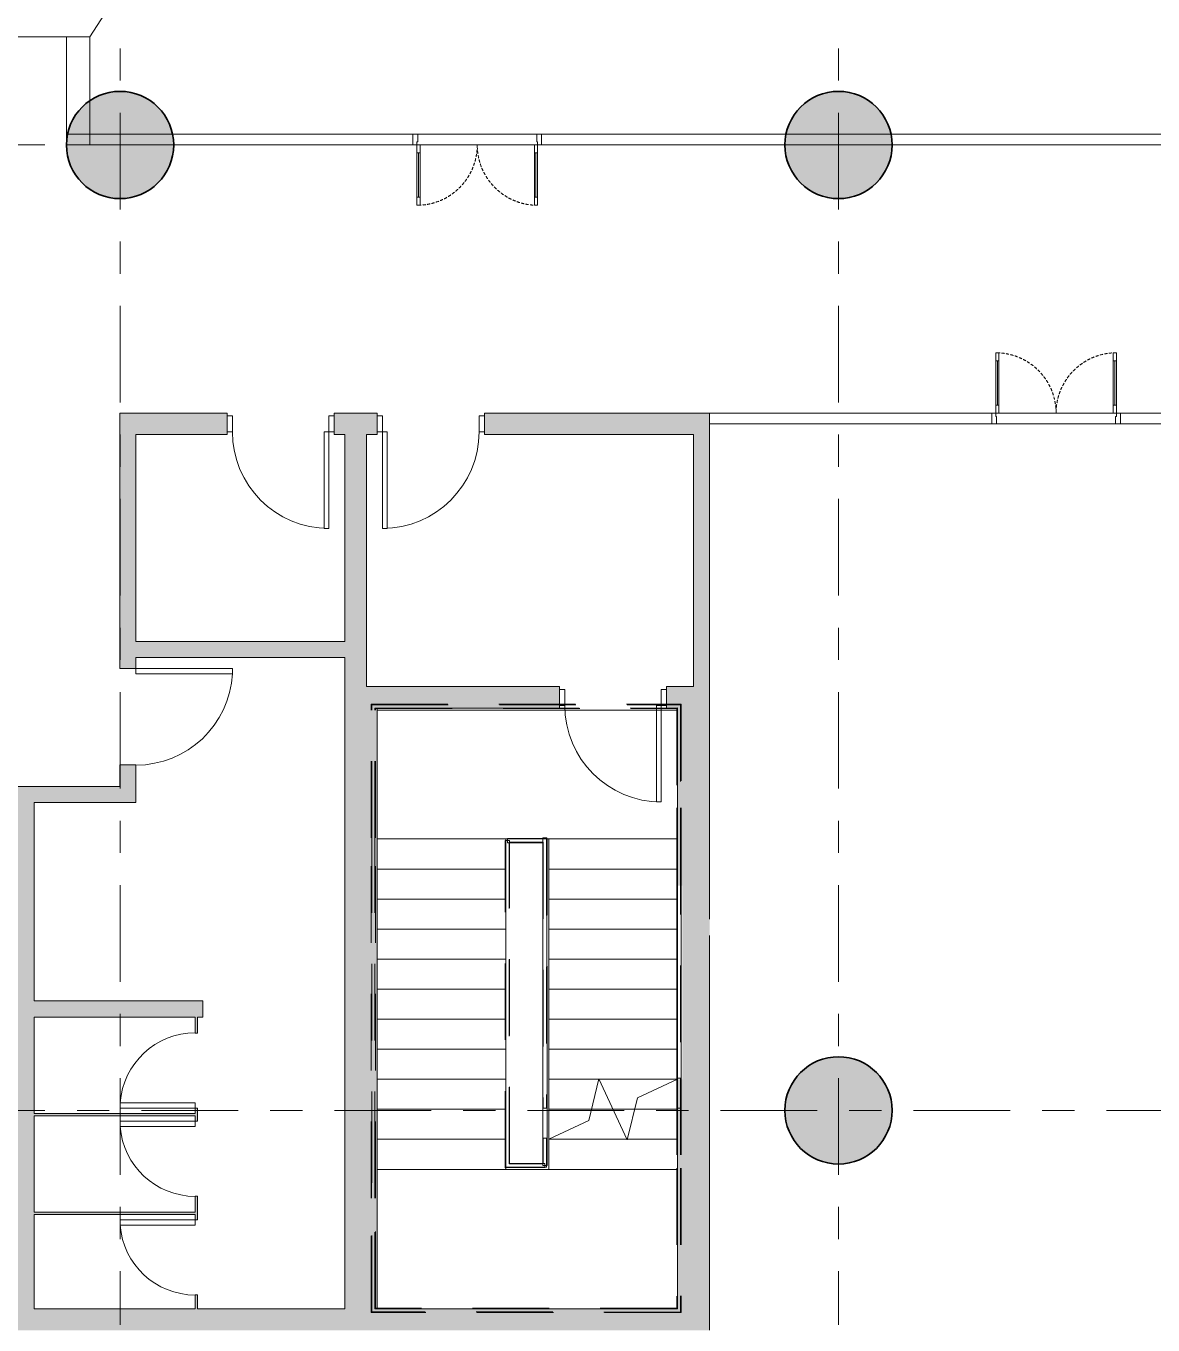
# Model space of a CAD drawing. Header units: millimetres. Extents: x 90964 to 877642, y 656808 to 1438307.
# Drawn here: x 379211 to 389721, y 817343 to 829453 of the extents above; entities that cross this region are included whole.
import ezdxf

# ---------------------------------------------------------------- set-up
doc = ezdxf.new("R2010")
doc.units = ezdxf.units.MM
doc.header["$LTSCALE"] = 300
for name, pattern in [('CENTER', [3, 1.5, -0.5, 0.5, -0.5]), ('HIDDEN2', [0.1875, 0.125, -0.0625]), ('Overhead', [3.96875, 2.38125, -1.5875])]:
    doc.linetypes.add(name, pattern=pattern)
for name, color, linetype, lineweight in [('A-COT VACH', 2, 'Continuous', 35), ('A-CUA', 25, 'Continuous', 5), ('A-DOOR', 31, 'Continuous', 9), ('A-DOOR-FRAM', 31, 'Continuous', 9), ('A-FLOR-HRAL', 11, 'Continuous', 9), ('A-FLOR-HRAL-MBND', 5, 'Overhead', 9), ('A-HATCH', 251, 'Continuous', 5), ('A-TRUC', 250, 'CENTER', 5), ('A-WALL', 113, 'Continuous', 9), ('A-WALL-PATT', 111, 'Continuous', 9), ('S-STRS', 31, 'Continuous', 9), ('S-STRS-MBND', 31, 'Overhead', 9)]:
    doc.layers.add(name, color=color, linetype=linetype, lineweight=lineweight)

# ---------------------------------------------------------------- blocks, each defined once
blk = doc.blocks.new('Railing - Railing-1480362-Option 5 Floor Plans')
at = {"layer": 'A-FLOR-HRAL-MBND'}
for p, q in [((-106422, -29073), (-106305, -28713)), ((-106384, -29054), (-106285, -28751)), ((-106305, -28713), (-103395, -29659)), ((-106285, -28751), (-103433, -29678)), ((-106156, -29128), (-106384, -29054)), ((-106165, -29157), (-106422, -29073)), ((-105899, -29243), (-105890, -29215)), ((-103513, -30019), (-105899, -29243)), ((-103532, -29982), (-105890, -29215)), ((-103395, -29659), (-103513, -30019)), ((-103433, -29678), (-103532, -29982))]:
    blk.add_line(p, q, dxfattribs=at)
blk = doc.blocks.new('Railing - Railing-1480373-Option 5 Floor Plans')
at = {"layer": 'A-FLOR-HRAL-MBND'}
for p, q in [((-108093, -29845), (-107202, -27106)), ((-107202, -27106), (-106194, -27433)), ((-108055, -29826), (-107183, -27143)), ((-107183, -27143), (-106203, -27462)), ((-106203, -27462), (-105937, -27549)), ((-106194, -27433), (-105928, -27520)), ((-105937, -27549), (-103008, -28501)), ((-105928, -27520), (-102999, -28473)), ((-103008, -28501), (-101857, -28875)), ((-102999, -28473), (-101819, -28856)), ((-101857, -28875), (-102729, -31558)), ((-101819, -28856), (-102710, -31596)), ((-106819, -30260), (-108093, -29845)), ((-106809, -30231), (-108055, -29826)), ((-106020, -30519), (-106819, -30260)), ((-106011, -30491), (-106809, -30231)), ((-106286, -30433), (-106277, -30404)), ((-103890, -31212), (-106286, -30433)), ((-103880, -31184), (-106277, -30404)), ((-103623, -31299), (-103890, -31212)), ((-103614, -31270), (-103880, -31184)), ((-102710, -31596), (-103623, -31299)), ((-102729, -31558), (-103614, -31270))]:
    blk.add_line(p, q, dxfattribs=at)
blk = doc.blocks.new('Top Rail Type - Top Rail_Internal_-V16-Option 5 Floor Plans')
at = {"layer": 'A-FLOR-HRAL', "linetype": 'Overhead'}
for p, q in [((-106422, -29058), (-106308, -28706)), ((-106384, -29070), (-106282, -28757)), ((-106308, -28706), (-103408, -29649)), ((-106282, -28757), (-103420, -29687)), ((-106422, -29058), (-106384, -29070)), ((-106409, -29083), (-106397, -29045)), ((-106154, -29124), (-106397, -29045)), ((-106167, -29162), (-106409, -29083)), ((-105901, -29248), (-105888, -29210)), ((-103509, -30026), (-105901, -29248)), ((-103535, -29975), (-105888, -29210)), ((-103433, -29662), (-103535, -29975)), ((-103395, -29675), (-103433, -29662)), ((-103408, -29649), (-103420, -29687)), ((-103395, -29675), (-103509, -30026))]:
    blk.add_line(p, q, dxfattribs=at)
at = {"layer": 'A-FLOR-HRAL'}
for p, q in [((-106154, -29124), (-106167, -29162)), ((-103504, -30027), (-106167, -29162)), ((-103492, -29989), (-106154, -29124)), ((-103504, -30027), (-103492, -29989))]:
    blk.add_line(p, q, dxfattribs=at)
blk = doc.blocks.new('Top Rail Type - Top Rail_Internal_-V17-Option 5 Floor Plans')
at = {"layer": 'A-FLOR-HRAL', "linetype": 'Overhead'}
for p, q in [((-108100, -29848), (-107206, -27099)), ((-107206, -27099), (-106192, -27429)), ((-108049, -29823), (-107180, -27150)), ((-107180, -27150), (-106205, -27467)), ((-106205, -27467), (-103010, -28506)), ((-106192, -27429), (-102997, -28468)), ((-103010, -28506), (-101863, -28879)), ((-102997, -28468), (-101813, -28853)), ((-101863, -28879), (-102732, -31552)), ((-101813, -28853), (-102707, -31602)), ((-106820, -30264), (-108100, -29848)), ((-106808, -30226), (-108049, -29823)), ((-106022, -30524), (-106820, -30264)), ((-106009, -30486), (-106808, -30226)), ((-106288, -30438), (-106275, -30400)), ((-103625, -31303), (-106288, -30438)), ((-103612, -31265), (-106275, -30400)), ((-102707, -31602), (-103625, -31303)), ((-102732, -31552), (-103612, -31265))]:
    blk.add_line(p, q, dxfattribs=at)
at = {"layer": 'A-FLOR-HRAL'}
for p, q in [((-106009, -30486), (-106022, -30524)), ((-104291, -31045), (-106009, -30486)), ((-104304, -31083), (-106022, -30524))]:
    blk.add_line(p, q, dxfattribs=at)
blk = doc.blocks.new('M_Single-Flush - 900 X 2100-697387-Option 5 Floor Plans')
at = {"layer": 'A-DOOR'}
for p, q in [((400, -75), (400, -975)), ((450, -75), (400, -75)), ((450, -75), (450, -975)), ((450, -975), (400, -975))]:
    blk.add_line(p, q, dxfattribs=at)
blk.add_arc((450, -75), 902, 180, 266.8212, dxfattribs=at)
blk = doc.blocks.new('M_Single-Flush - 700 X 2100-697495-Option 5 Floor Plans')
at = {"layer": 'A-DOOR'}
for p, q in [((300, -10), (300, -710)), ((350, -10), (300, -10)), ((350, -10), (350, -710)), ((350, -710), (300, -710))]:
    blk.add_line(p, q, dxfattribs=at)
blk.add_arc((350, -10), 702, 180, 265.9138, dxfattribs=at)
blk = doc.blocks.new('M_Single-Flush - 700 X 2100-697474-Option 5 Floor Plans')
at = {"layer": 'A-DOOR'}
for p, q in [((300, 10), (300, 710)), ((350, 710), (300, 710)), ((350, 10), (350, 710)), ((350, 10), (300, 10))]:
    blk.add_line(p, q, dxfattribs=at)
blk.add_arc((350, 10), 702, 94.0862, 180, dxfattribs=at)
blk = doc.blocks.new('M_Door-Passage-Single-Flush - M_Door-Passage-Single-Flush-718217-Option 5 Floor Plans')
at = {"layer": 'A-DOOR'}
for p, q in [((450, 981.35), (405, 981.35)), ((405, 981.35), (405, 81.35)), ((450, 81.35), (450, 981.35)), ((405, 81.35), (450, 81.35))]:
    blk.add_line(p, q, dxfattribs=at)
blk.add_arc((450, 81.35), 900, 90, 180, dxfattribs=at)
at = {"layer": 'A-DOOR-FRAM'}
for p, q in [((-450, 81.35), (-500, 81.35)), ((-500, 81.35), (-500, -68.65)), ((-450, -68.65), (-450, 81.35)), ((450, 81.35), (450, -68.65)), ((500, 81.35), (450, 81.35)), ((500, -68.65), (500, 81.35)), ((-500, -68.65), (-450, -68.65)), ((450, -68.65), (500, -68.65))]:
    blk.add_line(p, q, dxfattribs=at)
blk = doc.blocks.new('M_Door-Passage-Single-Flush - M_Door-Passage-Single-Flush-756115-Option 5 Floor Plans')
at = {"layer": 'A-DOOR'}
for p, q in [((405, -81.35), (450, -81.35)), ((405, -981.35), (405, -81.35)), ((450, -81.35), (450, -981.35)), ((450, -981.35), (405, -981.35))]:
    blk.add_line(p, q, dxfattribs=at)
blk.add_arc((450, -81.35), 900, 180, 270, dxfattribs=at)
at = {"layer": 'A-DOOR-FRAM'}
for p, q in [((-500, 68.65), (-450, 68.65)), ((-500, -81.35), (-500, 68.65)), ((-450, 68.65), (-450, -81.35)), ((450, 68.65), (500, 68.65)), ((450, -81.35), (450, 68.65)), ((500, 68.65), (500, -81.35)), ((-450, -81.35), (-500, -81.35)), ((500, -81.35), (450, -81.35))]:
    blk.add_line(p, q, dxfattribs=at)
blk = doc.blocks.new('luoicotthapdoi')
at = {"layer": 'A-HATCH'}
h = blk.add_hatch(color=256, dxfattribs=at)
h.dxf.hatch_style = 1
edge = h.paths.add_edge_path()
edge.add_arc((386788, 970252), 500, 0, 360)
edge = h.paths.add_edge_path()
edge.add_arc((393088, 977636), 500, 0, 360)
edge = h.paths.add_edge_path()
edge.add_arc((399388, 970252), 500, 0, 360)
edge = h.paths.add_edge_path()
edge.add_arc((399388, 961252), 500, 0, 360)
edge = h.paths.add_edge_path()
edge.add_arc((399388, 952252), 500, 0, 360)
edge = h.paths.add_edge_path()
edge.add_arc((386788, 952252), 500, 0, 360)
edge = h.paths.add_edge_path()
edge.add_arc((386788, 961252), 500, 0, 360)
edge = h.paths.add_edge_path()
edge.add_arc((380088, 961252), 500, 0, 360)
edge = h.paths.add_edge_path()
edge.add_arc((367488, 961252), 500, 0, 360)
edge = h.paths.add_edge_path()
edge.add_arc((360788, 961252), 500, 0, 360)
edge = h.paths.add_edge_path()
edge.add_arc((360788, 952252), 500, 0, 360)
edge = h.paths.add_edge_path()
edge.add_arc((348188, 952252), 500, 0, 360)
edge = h.paths.add_edge_path()
edge.add_arc((348188, 961252), 500, 0, 360)
edge = h.paths.add_edge_path()
edge.add_arc((348188, 970252), 500, 0, 360)
edge = h.paths.add_edge_path()
edge.add_arc((354488, 977636), 500, 0, 360)
edge = h.paths.add_edge_path()
edge.add_arc((360788, 970252), 500, 0, 360)
at = {"layer": 'A-COT VACH'}
for centre in [(380088, 961252), (386788, 961252), (386788, 952252)]:
    blk.add_circle(centre, 500, dxfattribs=at)
at = {"layer": 'A-TRUC', "ltscale": 2}
for p, q in [((380088, 981352), (380088, 950252)), ((386788, 981352), (386788, 950252)), ((333488, 961252), (414088, 961252)), ((333488, 952252), (414088, 952252))]:
    blk.add_line(p, q, dxfattribs=at)
blk = doc.blocks.new('*U141')
for p, q in [((-1510, 650), (-1550, 650)), ((-1530, 100), (-1530, 650)), ((-90, 650), (-50, 650)), ((-70, 100), (-70, 650)), ((-1510, 100), (-1550, 100)), ((-90, 100), (-50, 100))]:
    blk.add_line(p, q)
for points in [[(-1550, 0), (-1510, 0), (-1510, 750), (-1550, 750)], [(-50, 0), (-90, 0), (-90, 750), (-50, 750)], [(0, -133), (-60, -133), (-60, -40), (-50, -40), (-50, 0), (0, 0)], [(-1600, -133), (-1540, -133), (-1540, -40), (-1550, -40), (-1550, 0), (-1600, 0)]]:
    blk.add_lwpolyline(points, close=True)
at = {"linetype": 'HIDDEN2'}
for centre, start, end in [((-1550, 0), 0, 90), ((-50, 0), 90, 180)]:
    blk.add_arc(centre, 750, start, end, dxfattribs=at)

msp = doc.modelspace()

# ---------------------------------------------------------------- hatches: boundary and pattern name
at = {"layer": 'A-WALL-PATT'}
h = msp.add_hatch(color=256, dxfattribs=at)
h.paths.add_polyline_path([(380235.6, 822564.4), (380085.6, 822564.4), (380085.6, 822364.4), (380235.6, 822364.4)], flags=0)
h.paths.add_polyline_path([(380235.6, 825844), (380085.6, 825844), (380085.6, 823464.4), (380235.6, 823464.4), (380235.6, 825644)], flags=0)
h = msp.add_hatch(color=256, dxfattribs=at)
h.paths.add_polyline_path([(385585.6, 825644), (385585.6, 825844), (383485.6, 825844), (383485.6, 825644), (385435.6, 825644)], flags=0)
h.paths.add_polyline_path([(382485.6, 825644), (382485.6, 825844), (382085.6, 825844), (382085.6, 825644), (382385.6, 825644)], flags=0)
h.paths.add_polyline_path([(381085.6, 825669), (381085.6, 825844), (380235.6, 825844), (380235.6, 825644), (381085.6, 825644)], flags=0)
for points in [[(382385.6, 823194.1), (382385.6, 825644), (382185.6, 825644), (382185.6, 823194.1)], [(385585.6, 825644), (385435.6, 825644), (385435.6, 823194.1), (385585.6, 823194.1), (385585.6, 824219.5)], [(382185.6, 823714.4), (380235.6, 823714.4), (380235.6, 823564.4), (382185.6, 823564.4)], [(382485.6, 817494.1), (382485.6, 823194.1), (382185.6, 823194.1), (382185.6, 817494.1)], [(380235.6, 822214.4), (380235.6, 822364.4), (378635.6, 822364.4), (378635.6, 822214.4), (379285.6, 822214.4)], [(379285.6, 817494.1), (379285.6, 822214.4), (379135.6, 822214.4), (379135.6, 817494.1)], [(380860.6, 820214.4), (380860.6, 820364.4), (379285.6, 820364.4), (379285.6, 820214.4), (380809.4, 820214.4)], [(380789.4, 819314.4), (379285.6, 819314.4), (379285.6, 819294.4), (380789.4, 819294.4)], [(383455.7, 817494.1), (376385.6, 817494.1), (376385.6, 817294.1), (383455.7, 817294.1)], [(385285.6, 817294.1), (385285.6, 817494.1), (383455.7, 817494.1), (383455.7, 817294.1)]]:
    msp.add_hatch(color=256, dxfattribs=at).paths.add_polyline_path(points, flags=0)
h = msp.add_hatch(color=256, dxfattribs=at)
h.paths.add_polyline_path([(385435.6, 823294.1), (385185.6, 823294.1), (385185.6, 823094.1), (385285.6, 823094.1), (385285.6, 823194.1), (385435.6, 823194.1)], flags=0)
h.paths.add_polyline_path([(384185.6, 823119.1), (384185.6, 823294.1), (382385.6, 823294.1), (382385.6, 823194.1), (382485.6, 823194.1), (382485.6, 823094.1), (384185.6, 823094.1)], flags=0)
h = msp.add_hatch(color=256, dxfattribs=at)
h.paths.add_polyline_path([(385585.6, 819435.8), (385585.6, 823194.1), (385285.6, 823194.1), (385285.6, 817294.1), (385585.6, 817294.1)], flags=0)
h.paths.add_polyline_path([(385331, 820631.7), (385331, 819633.9), (385291, 819633.9), (385291, 821439.3), (385331, 821439.3), (385331, 821229.7)], flags=0)
h = msp.add_hatch(color=256, dxfattribs=at)
h.paths.add_polyline_path([(380809.4, 817624.4), (380789.4, 817624.4), (380789.4, 817494.1), (380809.4, 817494.1)], flags=0)
h.paths.add_polyline_path([(380809.4, 818324.4), (380809.4, 818544.4), (380789.4, 818544.4), (380789.4, 818324.4)], flags=0)
h.paths.add_polyline_path([(380809.4, 820064.4), (380809.4, 820214.4), (380789.4, 820214.4), (380789.4, 820064.4)], flags=0)
h.paths.add_polyline_path([(380809.4, 819364.4), (380789.4, 819364.4), (380789.4, 819244.4), (380809.4, 819244.4)], flags=0)
h = msp.add_hatch(color=256, dxfattribs=at)
h.paths.add_polyline_path([(380789.4, 818394.4), (379285.6, 818394.4), (379285.6, 818374.4), (380789.4, 818374.4)], flags=0)
h.paths.add_polyline_path([(379135.6, 818374.4), (379135.6, 818394.4), (377590.2, 818394.4), (377590.2, 818374.4)], flags=0)

# ---------------------------------------------------------------- linework, layer by layer
at = {"layer": 'A-WALL', "lineweight": 18}
for p, q in [((379807.7, 829353), (389225.6, 844066.4)), ((367767.6, 829353), (379807.7, 829353)), ((380085.6, 825844), (380085.6, 823464.4)), ((381085.6, 825844), (380085.6, 825844)), ((381085.6, 825819), (381085.6, 825844)), ((382485.6, 825844), (382085.6, 825844)), ((382085.6, 825844), (382085.6, 825819)), ((382485.6, 825819), (382485.6, 825844)), ((385585.6, 825844), (383485.6, 825844)), ((383485.6, 825844), (383485.6, 825819)), ((385585.6, 823194.1), (385585.6, 825844)), ((381085.6, 825644), (381085.6, 825669)), ((382085.6, 825669), (382085.6, 825644)), ((382485.6, 825644), (382485.6, 825669)), ((383485.6, 825669), (383485.6, 825644)), ((380235.6, 823714.4), (380235.6, 825644)), ((380235.6, 825644), (381085.6, 825644)), ((382085.6, 825644), (382185.6, 825644)), ((382185.6, 825644), (382185.6, 823714.4)), ((382385.6, 825644), (382485.6, 825644)), ((382385.6, 823294.1), (382385.6, 825644)), ((383485.6, 825644), (385435.6, 825644)), ((385435.6, 825644), (385435.6, 823294.1)), ((382185.6, 823714.4), (380235.6, 823714.4)), ((380235.6, 823464.4), (380235.6, 823564.4)), ((380235.6, 823564.4), (382185.6, 823564.4)), ((382185.6, 823564.4), (382185.6, 823194.1)), ((380085.6, 823464.4), (380235.6, 823464.4)), ((384185.6, 823294.1), (382385.6, 823294.1)), ((384185.6, 823269.1), (384185.6, 823294.1)), ((385435.6, 823294.1), (385185.6, 823294.1)), ((385185.6, 823294.1), (385185.6, 823269.1)), ((382185.6, 823194.1), (382185.6, 817494.1)), ((384185.6, 823094.1), (384185.6, 823119.1)), ((385185.6, 823119.1), (385185.6, 823094.1)), ((385585.6, 821125.3), (385585.6, 823194.1)), ((382485.6, 817494.1), (382485.6, 823094.1)), ((382485.6, 823094.1), (384185.6, 823094.1)), ((385185.6, 823094.1), (385285.6, 823094.1)), ((385285.6, 823094.1), (385285.6, 817494.1)), ((380235.6, 822564.4), (380085.6, 822564.4)), ((380085.6, 822564.4), (380085.6, 822364.4)), ((380235.6, 822214.4), (380235.6, 822564.4)), ((380085.6, 822364.4), (378635.6, 822364.4)), ((379285.6, 822214.4), (380235.6, 822214.4)), ((379285.6, 820364.4), (379285.6, 822214.4)), ((385585.6, 817294.1), (385585.6, 820974.3)), ((380860.6, 820364.4), (379285.6, 820364.4)), ((380860.6, 820214.4), (380860.6, 820364.4)), ((379285.6, 819314.4), (379285.6, 820214.4)), ((379285.6, 820214.4), (380789.4, 820214.4)), ((380789.4, 820214.4), (380789.4, 820064.4)), ((380809.4, 820214.4), (380860.6, 820214.4)), ((380809.4, 820064.4), (380809.4, 820214.4)), ((380789.4, 820064.4), (380809.4, 820064.4)), ((380789.4, 819364.4), (380789.4, 819314.4)), ((380809.4, 819364.4), (380789.4, 819364.4)), ((380809.4, 819244.4), (380809.4, 819364.4)), ((380789.4, 819314.4), (379285.6, 819314.4)), ((379285.6, 818394.4), (379285.6, 819294.4)), ((379285.6, 819294.4), (380789.4, 819294.4)), ((380789.4, 819294.4), (380789.4, 819244.4)), ((380789.4, 819244.4), (380809.4, 819244.4)), ((380789.4, 818544.4), (380789.4, 818394.4)), ((380809.4, 818544.4), (380789.4, 818544.4)), ((380809.4, 818324.4), (380809.4, 818544.4)), ((380789.4, 818394.4), (379285.6, 818394.4)), ((379285.6, 817494.1), (379285.6, 818374.4)), ((379285.6, 818374.4), (380789.4, 818374.4)), ((380789.4, 818374.4), (380789.4, 818324.4)), ((380789.4, 818324.4), (380809.4, 818324.4)), ((380789.4, 817624.4), (380789.4, 817494.1)), ((380809.4, 817624.4), (380789.4, 817624.4)), ((380809.4, 817494.1), (380809.4, 817624.4)), ((380789.4, 817494.1), (379285.6, 817494.1)), ((382185.6, 817494.1), (380809.4, 817494.1)), ((385285.6, 817494.1), (382485.6, 817494.1))]:
    msp.add_line(p, q, dxfattribs=at)
at = {"layer": 'A-WALL'}
for p, q in [((379587.6, 828344), (379587.6, 829353)), ((379807.7, 828344), (379807.7, 829353)), ((379587.6, 828444), (405478.6, 828444)), ((379587.6, 828344), (405521.8, 828344)), ((385585.6, 825844), (399387.6, 825844)), ((385585.6, 825744), (399487.6, 825744))]:
    msp.add_line(p, q, dxfattribs=at)
at = {"layer": 'S-STRS'}
for p, q in [((385285.6, 821874.1), (384085.6, 821874.1)), ((384085.6, 821874.1), (384085.6, 821594.1)), ((384085.6, 821594.1), (384085.6, 821314.1)), ((385285.6, 821594.1), (384085.6, 821594.1)), ((384085.6, 821314.1), (384085.6, 821034.1)), ((385285.6, 821314.1), (384085.6, 821314.1)), ((384085.6, 821034.1), (384085.6, 820754.1)), ((385285.6, 821034.1), (384085.6, 821034.1)), ((384085.6, 820754.1), (384085.6, 820474.1)), ((385285.6, 820754.1), (384085.6, 820754.1)), ((384085.6, 820474.1), (384085.6, 820194.1)), ((385285.6, 820474.1), (384085.6, 820474.1)), ((384085.6, 820194.1), (384085.6, 819914.1)), ((385285.6, 820194.1), (384085.6, 820194.1)), ((384085.6, 819914.1), (384085.6, 819634.1)), ((385285.6, 819914.1), (384085.6, 819914.1)), ((384085.6, 819634.1), (384085.6, 819354.1)), ((384552.7, 819634.1), (384085.6, 819634.1)), ((385285.6, 819634.1), (384555, 819634.1)), ((384085.6, 819354.1), (384085.6, 819074.3)), ((384484.7, 819354.1), (384085.6, 819354.1)), ((384886.5, 819354.1), (384685.6, 819354.1)), ((384818.5, 819074.1), (384816.2, 819074.1))]:
    msp.add_line(p, q, dxfattribs=at)
at = {"layer": 'S-STRS', "linetype": 'Overhead'}
for p, q in [((385285.6, 821874.1), (384085.6, 821874.1)), ((385285.6, 821594.1), (384085.6, 821594.1)), ((385285.6, 821314.1), (384085.6, 821314.1)), ((385285.6, 821034.1), (384085.6, 821034.1)), ((385285.6, 820754.1), (384085.6, 820754.1)), ((385285.6, 820474.1), (384085.6, 820474.1)), ((385285.6, 820194.1), (384085.6, 820194.1)), ((385285.6, 819914.1), (384085.6, 819914.1)), ((384552.7, 819634.1), (384085.6, 819634.1)), ((385285.6, 819634.1), (384555, 819634.1)), ((384484.7, 819354.1), (384085.6, 819354.1)), ((384886.5, 819354.1), (384685.6, 819354.1)), ((384818.5, 819074.1), (384816.2, 819074.1))]:
    msp.add_line(p, q, dxfattribs=at)
at = {"layer": 'S-STRS-MBND', "linetype": 'Continuous'}
for p, q in [((382485.6, 823074.1), (382485.6, 821874.1)), ((385285.6, 823074.1), (382485.6, 823074.1)), ((385285.6, 821874.1), (385285.6, 823074.1)), ((382485.6, 821874.1), (383685.6, 821874.1)), ((382485.6, 818794.1), (382485.6, 821874.1)), ((382485.6, 821874.1), (383685.6, 821874.1)), ((383685.6, 821874.1), (384085.6, 821874.1)), ((383685.6, 818794.1), (383685.6, 821874.1)), ((385285.6, 821874.1), (384085.6, 821874.1)), ((384085.6, 821874.1), (384085.6, 819354.1)), ((385285.6, 821874.1), (384085.6, 821874.1)), ((385285.6, 821874.1), (385285.6, 819354.1)), ((382485.6, 821594.1), (383685.6, 821594.1)), ((382485.6, 821594.1), (383685.6, 821594.1)), ((385285.6, 821594.1), (384085.6, 821594.1)), ((385285.6, 821594.1), (384085.6, 821594.1)), ((382485.6, 821314.1), (383685.6, 821314.1)), ((382485.6, 821314.1), (383685.6, 821314.1)), ((385285.6, 821314.1), (384085.6, 821314.1)), ((385285.6, 821314.1), (384085.6, 821314.1)), ((382485.6, 821034.1), (383685.6, 821034.1)), ((382485.6, 821034.1), (383685.6, 821034.1)), ((385285.6, 821034.1), (384085.6, 821034.1)), ((385285.6, 821034.1), (384085.6, 821034.1)), ((382485.6, 820754.1), (383685.6, 820754.1)), ((382485.6, 820754.1), (383685.6, 820754.1)), ((385285.6, 820754.1), (384085.6, 820754.1)), ((385285.6, 820754.1), (384085.6, 820754.1)), ((382485.6, 820474.1), (383685.6, 820474.1)), ((382485.6, 820474.1), (383685.6, 820474.1)), ((385285.6, 820474.1), (384085.6, 820474.1)), ((385285.6, 820474.1), (384085.6, 820474.1)), ((382485.6, 820194.1), (383685.6, 820194.1)), ((382485.6, 820194.1), (383685.6, 820194.1)), ((385285.6, 820194.1), (384085.6, 820194.1)), ((385285.6, 820194.1), (384085.6, 820194.1)), ((382485.6, 819914.1), (383685.6, 819914.1)), ((382485.6, 819914.1), (383685.6, 819914.1)), ((385285.6, 819914.1), (384085.6, 819914.1)), ((385285.6, 819914.1), (384085.6, 819914.1)), ((382485.6, 819634.1), (383685.6, 819634.1)), ((382485.6, 819634.1), (383685.6, 819634.1)), ((385285.6, 819634.1), (384085.6, 819634.1)), ((385285.6, 819634.1), (384085.6, 819634.1)), ((384459, 819248.4), (384553.5, 819637.3)), ((384555, 819634.1), (384552.7, 819634.1)), ((384555, 819634.1), (384552.7, 819634.1)), ((384553.5, 819637.3), (384817.7, 819070.8)), ((384912.2, 819459.7), (385285.6, 819633.9)), ((384817.7, 819070.8), (384912.2, 819459.7)), ((382485.6, 819354.1), (383685.6, 819354.1)), ((382485.6, 819354.1), (383685.6, 819354.1)), ((385285.6, 819354.1), (384085.6, 819354.1)), ((384085.6, 819074.3), (384459, 819248.4)), ((384685.6, 819354.1), (384484.7, 819354.1)), ((384685.6, 819354.1), (384484.7, 819354.1)), ((385285.6, 819354.1), (384886.5, 819354.1)), ((385285.6, 819354.1), (384886.5, 819354.1)), ((385285.6, 819298.1), (385285.6, 818794.1)), ((382485.6, 819074.1), (383685.6, 819074.1)), ((382485.6, 819074.1), (383685.6, 819074.1)), ((384085.6, 819074.3), (384085.6, 818794.1)), ((384816.2, 819074.1), (384085.6, 819074.1)), ((384816.2, 819074.1), (384085.6, 819074.1)), ((385285.6, 819074.1), (384818.5, 819074.1)), ((385285.6, 819074.1), (384818.5, 819074.1)), ((382485.6, 818794.1), (382485.6, 817494.1)), ((382485.6, 818794.1), (383685.6, 818794.1)), ((382485.6, 818794.1), (383685.6, 818794.1)), ((384085.6, 818794.1), (383685.6, 818794.1)), ((385285.6, 818794.1), (384085.6, 818794.1)), ((385285.6, 818794.1), (384085.6, 818794.1)), ((385285.6, 817494.1), (385285.6, 818794.1)), ((382485.6, 817494.1), (385285.6, 817494.1))]:
    msp.add_line(p, q, dxfattribs=at)

# ---------------------------------------------------------------- block references
at = {"layer": 'A-COT VACH'}
msp.add_blockref('luoicotthapdoi', (0, -132908.3), dxfattribs=at)
at = {"layer": 'A-CUA', "extrusion": (0, 0, -1), "xscale": 0.7500000000000011, "yscale": 0.7500000000000011, "zscale": -0.7500000000000011, "rotation": 180}
msp.add_blockref('*U141', (-384019.2, 828344), dxfattribs=at)
at = {"layer": 'A-CUA', "extrusion": (0, 0, -1), "xscale": -0.7500000000000011, "yscale": 0.7500000000000011, "zscale": -0.7500000000000011}
msp.add_blockref('*U141', (-389417.2, 825844), dxfattribs=at)
at = {"layer": 'A-DOOR'}
for p in [(381585.6, 825750.4), (384685.6, 823200.4)]:
    msp.add_blockref('M_Door-Passage-Single-Flush - M_Door-Passage-Single-Flush-756115-Option 5 Floor Plans', p, dxfattribs=at)
for name, p, rotation in [('M_Door-Passage-Single-Flush - M_Door-Passage-Single-Flush-718217-Option 5 Floor Plans', (382985.6, 825750.4), 180.0000000000004), ('M_Single-Flush - 900 X 2100-697387-Option 5 Floor Plans', (380160.6, 823014.4), 90), ('M_Single-Flush - 700 X 2100-697495-Option 5 Floor Plans', (380799.4, 819714.4), 270), ('M_Single-Flush - 700 X 2100-697474-Option 5 Floor Plans', (380799.4, 818894.4), 90), ('M_Single-Flush - 700 X 2100-697474-Option 5 Floor Plans', (380799.4, 817974.4), 90)]:
    msp.add_blockref(name, p, dxfattribs=dict(at, rotation=rotation))
at = {"layer": 'A-FLOR-HRAL', "rotation": 108.0136761594174}
for name in ['Top Rail Type - Top Rail_Internal_-V17-Option 5 Floor Plans', 'Railing - Railing-1480373-Option 5 Floor Plans', 'Top Rail Type - Top Rail_Internal_-V16-Option 5 Floor Plans', 'Railing - Railing-1480362-Option 5 Floor Plans']:
    msp.add_blockref(name, (323506.2, 911029.5), dxfattribs=at)

doc.saveas('drawing.dxf')
